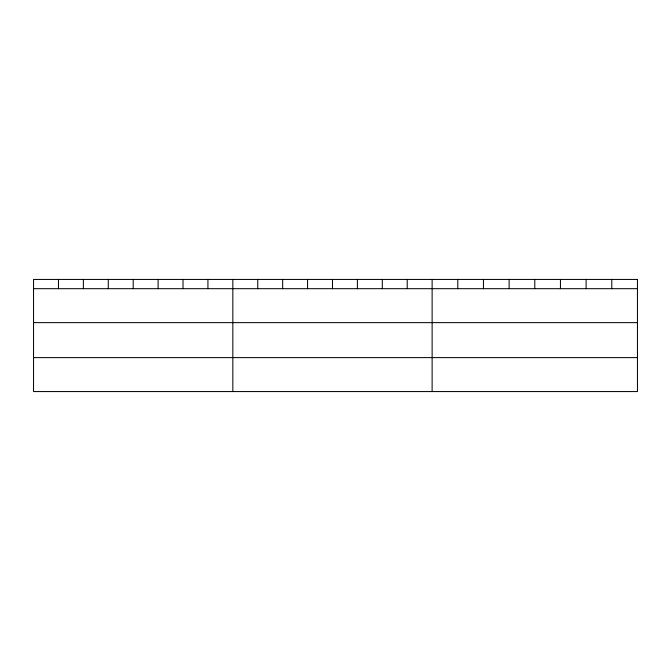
<?xml version="1.0" encoding="UTF-8"?>
<svg xmlns="http://www.w3.org/2000/svg" width="671" height="671" viewBox="0 0 671 671"><rect width="100%" height="100%" fill="white"/><g stroke="black" fill="none" stroke-linecap="round" stroke-linejoin="round"><path stroke-width="1.01" d="M33.55 288.681L637.45 288.681M33.55 322.634L637.45 322.634M33.55 357.609L637.45 357.609M611.784 279.438L611.784 288.681M586.118 279.438L586.118 288.681M560.453 279.438L560.453 288.681M534.787 279.438L534.787 288.681M509.121 279.438L509.121 288.681M483.455 279.438L483.455 288.681M457.79 279.438L457.79 288.681M432.124 279.438L432.124 391.562M407.213 279.438L407.213 288.681M382.302 279.438L382.302 288.681M357.391 279.438L357.391 288.681M332.481 279.438L332.481 288.681M307.57 279.438L307.57 288.681M282.659 279.438L282.659 288.681M257.748 279.438L257.748 288.681M232.837 279.438L232.837 391.562M207.926 279.438L207.926 288.681M183.015 279.438L183.015 288.681M158.104 279.438L158.104 288.681M133.194 279.438L133.194 288.681M108.283 279.438L108.283 288.681M83.372 279.438L83.372 288.681M58.461 279.438L58.461 288.681M637.45 279.438L33.55 279.438L33.55 391.562L637.45 391.562L637.45 279.438"/></g></svg>
